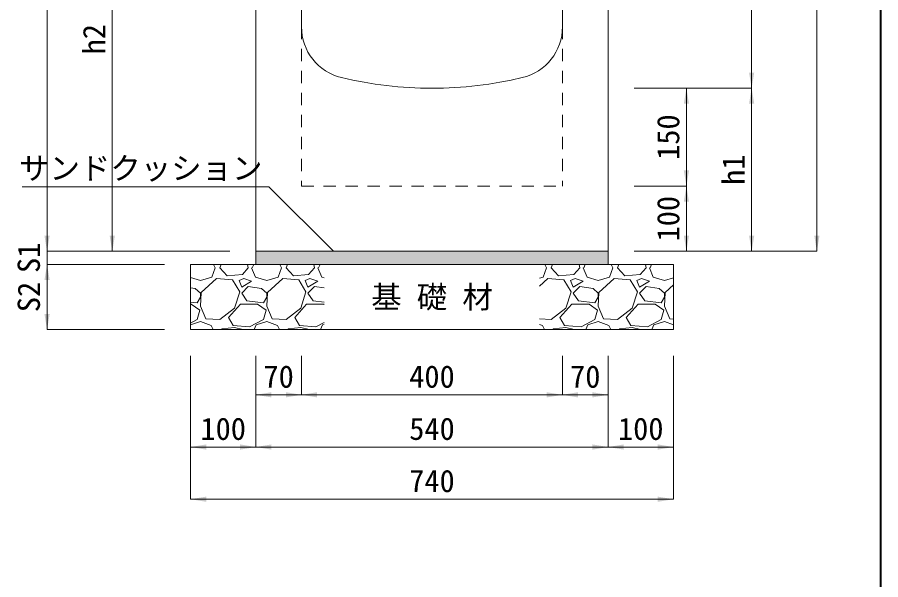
# Model space of a CAD drawing. Units: millimetres at full size. Extents: x 95 to 26200, y 7460 to 13400.
# Drawn here: x 7066 to 8390, y 10212 to 11074 of the extents above; entities that cross this region are included whole.
import ezdxf
from ezdxf.enums import TextEntityAlignment as Align

# ---------------------------------------------------------------- set-up
doc = ezdxf.new("R2010")
doc.units = ezdxf.units.MM
doc.header["$LTSCALE"] = 25
doc.linetypes.add('USER1', pattern=[1.35, 0.75, -0.6])
doc.layers.add('ハッチング', color=7, linetype='Continuous')
doc.layers.add('文字', color=7, linetype='Continuous')
for name, color, linetype, lineweight in [('ハッチング_基礎', 150, 'Continuous', 5), ('プレート', 3, 'Continuous', 9), ('図枠', 7, 'Continuous', 5), ('寸法線', 7, 'Continuous', 13), ('引出線', 4, 'Continuous', 9), ('本体', 2, 'Continuous', 20), ('舗装・基礎', 7, 'Continuous', 20)]:
    doc.layers.add(name, color=color, linetype=linetype, lineweight=lineweight)
doc.styles.add('ＭＳ ゴシック', font='')
doc.styles.get('ＭＳ ゴシック').set_extended_font_data('MS Gothic')

# ---------------------------------------------------------------- blocks, each defined once
blk = doc.blocks.new('filled_arrow')
at = {"color": 0, "linetype": 'Continuous', "lineweight": -2}
blk.add_solid([(7.5, 1.25), (0, 0), (7.5, -1.25)], dxfattribs=at)

msp = doc.modelspace()

# ---------------------------------------------------------------- hatches: boundary and pattern name
at = {"layer": 'ハッチング'}
msp.add_hatch(color=256, dxfattribs=at).paths.add_polyline_path([(7971.69, 10695.07), (7971.69, 10715.07), (7431.69, 10715.07), (7431.69, 10695.07)])

# ---------------------------------------------------------------- linework, layer by layer
at = {"layer": 'ハッチング_基礎'}
for p, q in [((7366.91, 10695.07), (7369.39, 10689.7)), ((7376.5, 10689.7), (7378.52, 10695.07)), ((7419.17, 10694.78), (7418, 10695.07)), ((7420.19, 10689.7), (7419.17, 10694.78)), ((7426.29, 10689.7), (7428.59, 10695.07)), ((7468.51, 10695.07), (7470.99, 10689.7)), ((7478.1, 10689.7), (7480.12, 10695.07)), ((7520.77, 10694.78), (7519.6, 10695.07)), ((7521.79, 10689.7), (7520.77, 10694.78)), ((7527.89, 10689.7), (7530.19, 10695.07)), ((7874.91, 10695.07), (7877.39, 10689.7)), ((7884.5, 10689.7), (7886.52, 10695.07)), ((7927.17, 10694.78), (7926, 10695.07)), ((7928.19, 10689.7), (7927.17, 10694.78)), ((7934.29, 10689.7), (7936.59, 10695.07)), ((7976.51, 10695.07), (7978.99, 10689.7)), ((7986.1, 10689.7), (7988.12, 10695.07)), ((8028.77, 10694.78), (8027.6, 10695.07)), ((8029.79, 10689.7), (8028.77, 10694.78)), ((8035.89, 10689.7), (8038.19, 10695.07)), ((7364.31, 10675.47), (7369.39, 10689.7)), ((7387.68, 10677.51), (7376.5, 10689.7)), ((7420.19, 10689.7), (7411.05, 10679.54)), ((7425.27, 10689.7), (7431.37, 10675.47)), ((7465.91, 10675.47), (7470.99, 10689.7)), ((7489.28, 10677.51), (7478.1, 10689.7)), ((7521.79, 10689.7), (7512.65, 10679.54)), ((7526.87, 10689.7), (7532.97, 10675.47)), ((7872.31, 10675.47), (7877.39, 10689.7)), ((7895.68, 10677.51), (7884.5, 10689.7)), ((7928.19, 10689.7), (7919.05, 10679.54)), ((7933.27, 10689.7), (7939.37, 10675.47)), ((7973.91, 10675.47), (7978.99, 10689.7)), ((7997.28, 10677.51), (7986.1, 10689.7)), ((8029.79, 10689.7), (8020.65, 10679.54)), ((8034.87, 10689.7), (8040.97, 10675.47)), ((7331.69, 10674.91), (7347.04, 10670.39)), ((7347.04, 10670.39), (7364.31, 10675.47)), ((7371.42, 10673.44), (7348.05, 10652.11)), ((7395.81, 10671.41), (7371.42, 10673.44)), ((7411.05, 10679.54), (7387.68, 10677.51)), ((7406.98, 10653.12), (7395.81, 10671.41)), ((7413.08, 10673.44), (7405.97, 10670.39)), ((7405.97, 10670.39), (7410.03, 10660.23)), ((7410.03, 10660.23), (7425.27, 10669.38)), ((7425.27, 10669.38), (7413.08, 10673.44)), ((7431.37, 10675.47), (7448.64, 10670.39)), ((7448.64, 10670.39), (7465.91, 10675.47)), ((7473.02, 10673.44), (7449.65, 10652.11)), ((7497.41, 10671.41), (7473.02, 10673.44)), ((7512.65, 10679.54), (7489.28, 10677.51)), ((7508.58, 10653.12), (7497.41, 10671.41)), ((7514.68, 10673.44), (7507.57, 10670.39)), ((7507.57, 10670.39), (7511.63, 10660.23)), ((7511.63, 10660.23), (7526.87, 10669.38)), ((7526.87, 10669.38), (7514.68, 10673.44)), ((7532.97, 10675.47), (7536.69, 10674.38)), ((7866.69, 10673.82), (7872.31, 10675.47)), ((7879.42, 10673.44), (7866.69, 10661.81)), ((7903.81, 10671.41), (7879.42, 10673.44)), ((7919.05, 10679.54), (7895.68, 10677.51)), ((7914.98, 10653.12), (7903.81, 10671.41)), ((7921.08, 10673.44), (7913.97, 10670.39)), ((7913.97, 10670.39), (7918.03, 10660.23)), ((7918.03, 10660.23), (7933.27, 10669.38)), ((7933.27, 10669.38), (7921.08, 10673.44)), ((7939.37, 10675.47), (7956.64, 10670.39)), ((7956.64, 10670.39), (7973.91, 10675.47)), ((7981.02, 10673.44), (7957.65, 10652.11)), ((8005.41, 10671.41), (7981.02, 10673.44)), ((8020.65, 10679.54), (7997.28, 10677.51)), ((8016.58, 10653.12), (8005.41, 10671.41)), ((8022.68, 10673.44), (8015.57, 10670.39)), ((8015.57, 10670.39), (8019.63, 10660.23)), ((8019.63, 10660.23), (8034.87, 10669.38)), ((8034.87, 10669.38), (8022.68, 10673.44)), ((8040.97, 10675.47), (8058.24, 10670.39)), ((8058.24, 10670.39), (8071.69, 10674.35)), ((7338.91, 10658.2), (7331.69, 10659.29)), ((7347.04, 10651.09), (7338.91, 10658.2)), ((7420.19, 10661.25), (7410.03, 10651.09)), ((7440.51, 10658.2), (7420.19, 10661.25)), ((7448.64, 10651.09), (7440.51, 10658.2)), ((7521.79, 10661.25), (7511.63, 10651.09)), ((7536.69, 10659.02), (7521.79, 10661.25)), ((7928.19, 10661.25), (7918.03, 10651.09)), ((7948.51, 10658.2), (7928.19, 10661.25)), ((7956.64, 10651.09), (7948.51, 10658.2)), ((8029.79, 10661.25), (8019.63, 10651.09)), ((8050.11, 10658.2), (8029.79, 10661.25)), ((8058.24, 10651.09), (8050.11, 10658.2)), ((8071.69, 10663.46), (8059.25, 10652.11)), ((7341.96, 10635.85), (7347.04, 10644.99)), ((7348.05, 10652.11), (7347.04, 10630.77)), ((7347.04, 10644.99), (7347.04, 10651.09)), ((7398.85, 10627.72), (7406.98, 10653.12)), ((7410.03, 10651.09), (7418.16, 10638.9)), ((7443.56, 10635.85), (7448.64, 10644.99)), ((7449.65, 10652.11), (7448.64, 10630.77)), ((7448.64, 10644.99), (7448.64, 10651.09)), ((7500.45, 10627.72), (7508.58, 10653.12)), ((7511.63, 10651.09), (7519.76, 10638.9)), ((7906.85, 10627.72), (7914.98, 10653.12)), ((7918.03, 10651.09), (7926.16, 10638.9)), ((7951.56, 10635.85), (7956.64, 10644.99)), ((7957.65, 10652.11), (7956.64, 10630.77)), ((7956.64, 10644.99), (7956.64, 10651.09)), ((8008.45, 10627.72), (8016.58, 10653.12)), ((8019.63, 10651.09), (8027.76, 10638.9)), ((8053.16, 10635.85), (8058.24, 10644.99)), ((8059.25, 10652.11), (8058.24, 10630.77)), ((8058.24, 10644.99), (8058.24, 10651.09)), ((7331.69, 10637.08), (7341.96, 10635.85)), ((7331.69, 10633.82), (7332.81, 10633.82)), ((7332.81, 10633.82), (7346.02, 10624.67)), ((7347.04, 10630.77), (7355.17, 10611.47)), ((7376.5, 10610.45), (7398.85, 10627.72)), ((7389.71, 10613.5), (7408, 10633.82)), ((7408, 10633.82), (7434.41, 10633.82)), ((7418.16, 10638.9), (7443.56, 10635.85)), ((7434.41, 10633.82), (7447.62, 10624.67)), ((7448.64, 10630.77), (7456.77, 10611.47)), ((7478.1, 10610.45), (7500.45, 10627.72)), ((7491.31, 10613.5), (7509.6, 10633.82)), ((7509.6, 10633.82), (7536.01, 10633.82)), ((7519.76, 10638.9), (7536.69, 10636.87)), ((7536.01, 10633.82), (7536.69, 10633.35)), ((7884.5, 10610.45), (7906.85, 10627.72)), ((7897.71, 10613.5), (7916, 10633.82)), ((7916, 10633.82), (7942.41, 10633.82)), ((7926.16, 10638.9), (7951.56, 10635.85)), ((7942.41, 10633.82), (7955.62, 10624.67)), ((7956.64, 10630.77), (7964.77, 10611.47)), ((7986.1, 10610.45), (8008.45, 10627.72)), ((7999.31, 10613.5), (8017.6, 10633.82)), ((8017.6, 10633.82), (8044.01, 10633.82)), ((8027.76, 10638.9), (8053.16, 10635.85)), ((8044.01, 10633.82), (8057.22, 10624.67)), ((8058.24, 10630.77), (8066.37, 10611.47)), ((7346.02, 10624.67), (7341.96, 10610.45)), ((7447.62, 10624.67), (7443.56, 10610.45)), ((7955.62, 10624.67), (7951.56, 10610.45)), ((8057.22, 10624.67), (8053.16, 10610.45)), ((7341.96, 10610.45), (7331.69, 10605.07)), ((7331.69, 10602.6), (7347.04, 10607.4)), ((7347.04, 10607.4), (7363.29, 10601.31)), ((7355.17, 10611.47), (7376.5, 10610.45)), ((7363.29, 10601.31), (7366.17, 10595.07)), ((7396.82, 10601.31), (7389.71, 10613.5)), ((7422.22, 10599.27), (7396.82, 10601.31)), ((7443.56, 10610.45), (7422.22, 10599.27)), ((7429.28, 10595.07), (7432.38, 10602.32)), ((7432.38, 10602.32), (7448.64, 10607.4)), ((7448.64, 10607.4), (7464.89, 10601.31)), ((7456.77, 10611.47), (7478.1, 10610.45)), ((7464.89, 10601.31), (7467.77, 10595.07)), ((7498.42, 10601.31), (7491.31, 10613.5)), ((7523.82, 10599.27), (7498.42, 10601.31)), ((7536.69, 10606.01), (7523.82, 10599.27)), ((7530.88, 10595.07), (7533.98, 10602.32)), ((7533.98, 10602.32), (7536.69, 10603.17)), ((7866.69, 10611.3), (7884.5, 10610.45)), ((7866.69, 10603.03), (7871.29, 10601.31)), ((7871.29, 10601.31), (7874.17, 10595.07)), ((7904.82, 10601.31), (7897.71, 10613.5)), ((7930.22, 10599.27), (7904.82, 10601.31)), ((7951.56, 10610.45), (7930.22, 10599.27)), ((7937.28, 10595.07), (7940.38, 10602.32)), ((7940.38, 10602.32), (7956.64, 10607.4)), ((7956.64, 10607.4), (7972.89, 10601.31)), ((7964.77, 10611.47), (7986.1, 10610.45)), ((7972.89, 10601.31), (7975.77, 10595.07)), ((8006.42, 10601.31), (7999.31, 10613.5)), ((8031.82, 10599.27), (8006.42, 10601.31)), ((8053.16, 10610.45), (8031.82, 10599.27)), ((8038.88, 10595.07), (8041.98, 10602.32)), ((8041.98, 10602.32), (8058.24, 10607.4)), ((8058.24, 10607.4), (8071.69, 10602.36)), ((8066.37, 10611.47), (8071.69, 10611.21)), ((7379.12, 10595.07), (7379.55, 10596.23)), ((7398.85, 10598.26), (7379.55, 10596.23)), ((7411.6, 10595.07), (7398.85, 10598.26)), ((7480.72, 10595.07), (7481.15, 10596.23)), ((7500.45, 10598.26), (7481.15, 10596.23)), ((7513.2, 10595.07), (7500.45, 10598.26)), ((7887.12, 10595.07), (7887.55, 10596.23)), ((7906.85, 10598.26), (7887.55, 10596.23)), ((7919.6, 10595.07), (7906.85, 10598.26)), ((7988.72, 10595.07), (7989.15, 10596.23)), ((8008.45, 10598.26), (7989.15, 10596.23)), ((8021.2, 10595.07), (8008.45, 10598.26))]:
    msp.add_line(p, q, dxfattribs=at)
at = {"layer": 'プレート'}
msp.add_line((7971.69, 11545.07), (7971.69, 10715.07), dxfattribs=at)
at = {"layer": '図枠', "lineweight": 40}
msp.add_line((8389.53, 7659.96), (8389.53, 13199.96), dxfattribs=at)
at = {"layer": '寸法線'}
for p, q in [((8291.69, 11545.07), (8291.69, 10715.07)), ((7111.69, 11498.07), (7111.69, 10715.07)), ((7211.69, 11365.07), (7211.69, 10715.07)), ((8191.69, 11365.07), (8191.69, 10965.07)), ((8011.69, 10965.07), (8191.69, 10965.07)), ((8011.69, 10965.07), (8191.69, 10965.07)), ((8011.69, 10965.07), (8091.69, 10965.07)), ((8091.69, 10815.07), (8091.69, 10965.07)), ((8191.69, 10965.07), (8191.69, 10715.07)), ((8011.69, 10815.07), (8091.69, 10815.07)), ((8011.69, 10815.07), (8091.69, 10815.07)), ((8091.69, 10715.07), (8091.69, 10815.07)), ((7111.69, 10763.07), (7111.69, 10647.07)), ((7391.69, 10715.07), (7111.69, 10715.07)), ((7391.69, 10715.07), (7111.69, 10715.07)), ((7391.69, 10715.07), (7211.69, 10715.07)), ((8011.69, 10715.07), (8191.69, 10715.07)), ((8011.69, 10715.07), (8291.69, 10715.07)), ((8011.69, 10715.07), (8091.69, 10715.07)), ((7291.69, 10695.07), (7111.69, 10695.07)), ((7111.69, 10695.07), (7111.69, 10595.07)), ((7291.69, 10695.07), (7111.69, 10695.07)), ((7291.69, 10595.07), (7111.69, 10595.07)), ((7331.69, 10555.07), (7331.69, 10415.07)), ((7331.69, 10555.07), (7331.69, 10335.07)), ((7431.69, 10555.07), (7431.69, 10495.07)), ((7431.69, 10555.07), (7431.69, 10415.07)), ((7431.69, 10555.07), (7431.69, 10415.07)), ((7501.69, 10555.07), (7501.69, 10495.07)), ((7501.69, 10555.07), (7501.69, 10495.07)), ((7901.69, 10555.07), (7901.69, 10495.07)), ((7901.69, 10555.07), (7901.69, 10495.07)), ((7971.69, 10555.07), (7971.69, 10495.07)), ((7971.69, 10555.07), (7971.69, 10415.07)), ((7971.69, 10555.07), (7971.69, 10415.07)), ((8071.69, 10555.07), (8071.69, 10415.07)), ((8071.69, 10555.07), (8071.69, 10335.07)), ((7501.69, 10495.07), (7431.69, 10495.07)), ((7901.69, 10495.07), (7501.69, 10495.07)), ((7971.69, 10495.07), (7901.69, 10495.07)), ((7431.69, 10415.07), (7331.69, 10415.07)), ((7971.69, 10415.07), (7431.69, 10415.07)), ((8071.69, 10415.07), (7971.69, 10415.07)), ((7331.69, 10335.07), (8071.69, 10335.07))]:
    msp.add_line(p, q, dxfattribs=at)
at = {"layer": '引出線'}
msp.add_lwpolyline([(7550.85, 10715.07), (7451.86, 10814.06), (7073.64, 10814.06)], dxfattribs=at)
at = {"layer": '本体'}
for p, q in [((7431.69, 11365.07), (7431.69, 10715.07)), ((7501.69, 11365.07), (7501.69, 11059.11)), ((7901.69, 11365.07), (7901.69, 11059.11)), ((7971.69, 11365.07), (7971.69, 10715.07)), ((7431.69, 10715.07), (7971.69, 10715.07))]:
    msp.add_line(p, q, dxfattribs=at)
at = {"layer": '本体', "linetype": 'USER1', "lineweight": 15}
for p, q in [((7501.69, 11059.11), (7501.69, 10815.07)), ((7901.69, 11059.11), (7901.69, 10815.07)), ((7501.69, 10815.07), (7901.69, 10815.07))]:
    msp.add_line(p, q, dxfattribs=at)
at = {"layer": '本体'}
for centre, radius, start, end in [((7581.69, 11059.11), 80, 180, 256.65764), ((7821.69, 11059.11), 80, 283.34236, 0), ((7701.69, 11565.07), 600, 256.65764, 283.34236)]:
    msp.add_arc(centre, radius, start, end, dxfattribs=at)
at = {"layer": '舗装・基礎', "color": 3}
for p, q in [((7431.69, 10715.07), (7971.69, 10715.07)), ((7431.69, 10715.07), (7431.69, 10695.07)), ((7971.69, 10715.07), (7971.69, 10695.07)), ((7331.69, 10695.07), (8071.69, 10695.07)), ((7331.69, 10695.07), (7331.69, 10595.07)), ((8071.69, 10695.07), (8071.69, 10595.07)), ((7331.69, 10595.07), (8071.69, 10595.07))]:
    msp.add_line(p, q, dxfattribs=at)

# ---------------------------------------------------------------- block references
at = {"layer": '寸法線', "xscale": 3.2, "yscale": 3.2}
for p, rotation in [((8191.69, 10965.07), 90), ((8091.69, 10965.07), 270), ((8191.69, 10965.07), 270), ((8091.69, 10815.07), 90), ((8091.69, 10815.07), 270), ((7111.69, 10715.07), 90), ((7111.69, 10715.07), 90), ((7211.69, 10715.07), 90), ((8091.69, 10715.07), 90), ((8191.69, 10715.07), 90), ((8291.69, 10715.07), 90), ((7111.69, 10695.07), 270), ((7111.69, 10695.07), 270), ((7111.69, 10595.07), 90), ((7501.69, 10495.07), 180), ((7901.69, 10495.07), 180), ((7971.69, 10495.07), 180), ((7431.69, 10415.07), 180), ((7971.69, 10415.07), 180), ((8071.69, 10415.07), 180), ((8071.69, 10335.07), 180)]:
    msp.add_blockref('filled_arrow', p, dxfattribs=dict(at, rotation=rotation))
for p in [(7431.69, 10495.07), (7501.69, 10495.07), (7901.69, 10495.07), (7331.69, 10415.07), (7431.69, 10415.07), (7971.69, 10415.07), (7331.69, 10335.07)]:
    msp.add_blockref('filled_arrow', p, dxfattribs=at)
at = {"layer": '引出線', "xscale": 0.133, "yscale": 0.133, "rotation": 135}
msp.add_blockref('filled_arrow', (7550.85, 10715.07), dxfattribs=at)

# ---------------------------------------------------------------- texts
at = {"layer": '寸法線', "style": 'ＭＳ ゴシック'}
for s, p in [('h2', (7183.69, 11040.07)), ('150', (8063.69, 10890.07)), ('h1', (8163.69, 10840.07)), ('100', (8063.69, 10765.07)), ('S1', (7083.69, 10705.07)), ('S2', (7083.69, 10645.07))]:
    msp.add_text(s, height=34.18, rotation=90, dxfattribs=at).set_placement(p, align=Align.MIDDLE_CENTER)
for s, p in [('70', (7466.69, 10523.07)), ('400', (7701.69, 10523.07)), ('70', (7936.69, 10523.07)), ('100', (7381.69, 10443.07)), ('540', (7701.69, 10443.07)), ('100', (8021.69, 10443.07)), ('740', (7701.69, 10363.07))]:
    msp.add_text(s, height=34.18, dxfattribs=at).set_placement(p, align=Align.MIDDLE_CENTER)
at = {"layer": '引出線', "style": 'ＭＳ ゴシック'}
msp.add_text('サンドクッション', height=34.18, dxfattribs=at).set_placement((7441.86, 10859.45), align=Align.TOP_RIGHT)
at = {"layer": '文字', "style": 'ＭＳ ゴシック'}
msp.add_text('基 礎 材', height=34.18, dxfattribs=at).set_placement((7701.69, 10645.07), align=Align.MIDDLE_CENTER)

doc.saveas('drawing.dxf')
